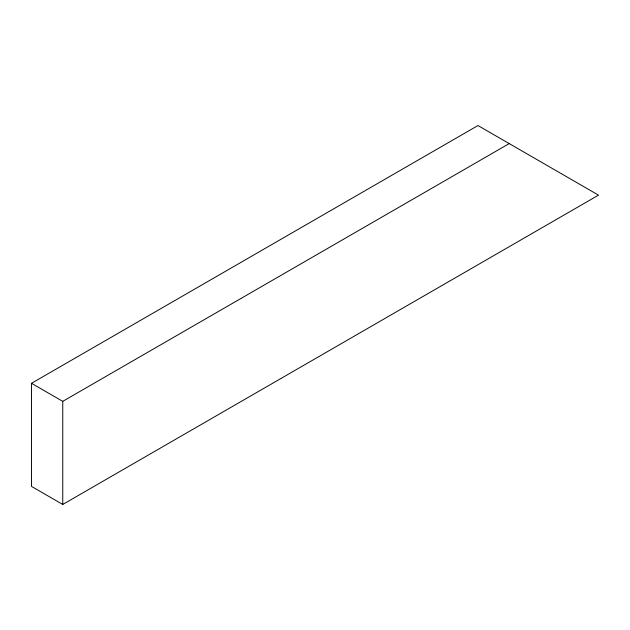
<?xml version="1.0" encoding="UTF-8"?>
<svg xmlns="http://www.w3.org/2000/svg" width="630" height="630" viewBox="0 0 630 630"><rect width="100%" height="100%" fill="white"/><g stroke="black" fill="none" stroke-linecap="round" stroke-linejoin="round"><path stroke-width="0.94" d="M31.5 383.308L477.957 125.543L598.5 195.143L62.756 504.457L31.5 486.407L31.5 383.308L62.756 401.349L509.205 143.593M62.756 401.349L62.756 504.457"/></g></svg>
